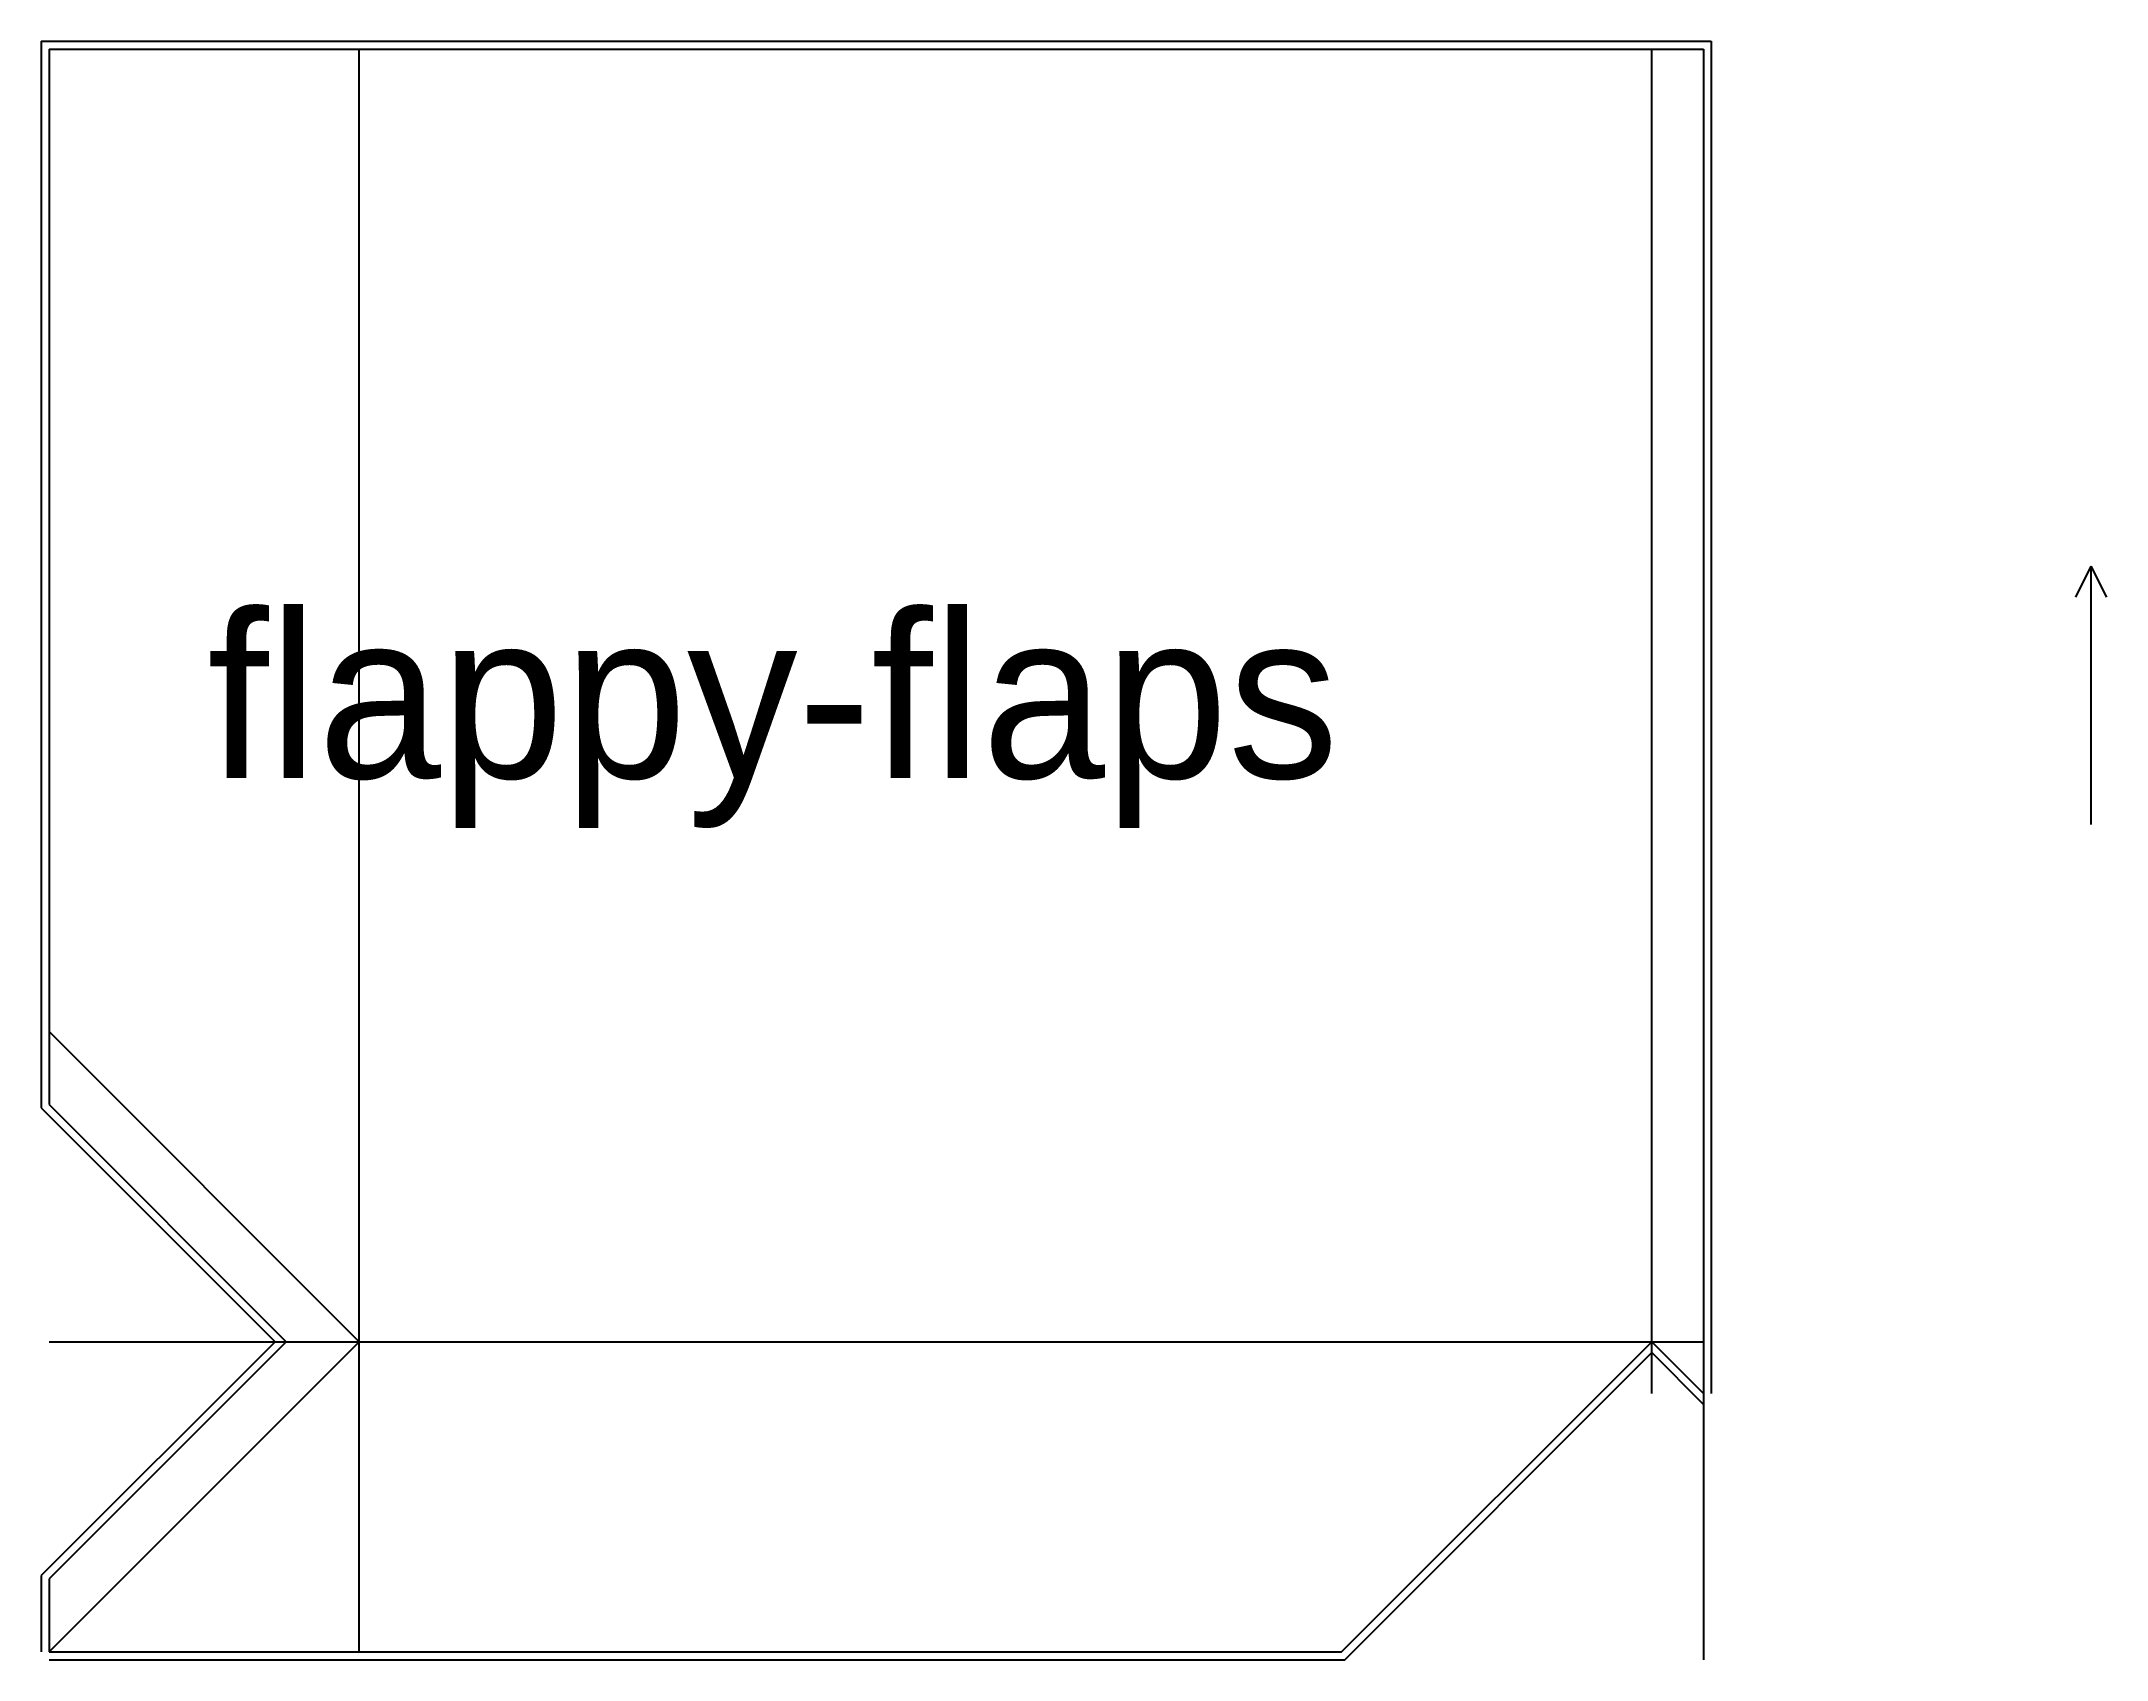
# Model space of a CAD drawing. Header units: millimetres. Extents: x -3 to 796, y -3 to 623.
import ezdxf

# ---------------------------------------------------------------- set-up
doc = ezdxf.new("R2010")
doc.units = ezdxf.units.MM
doc.layers.get('0').update_dxf_attribs({"linetype": 'CONTINUOUS'})
doc.layers.add('CUT', color=3, linetype='CONTINUOUS')
doc.layers.add('FREZ', color=6, linetype='CONTINUOUS')

msp = doc.modelspace()

# ---------------------------------------------------------------- linework, layer by layer
at = {"linetype": 'CONTINUOUS'}
for p, q in [((0, 620), (0, 240)), ((0, 620), (120, 620)), ((120, 620), (620, 620)), ((620, 620), (640, 620)), ((640, 620), (640, 100)), ((784, 408), (790, 420)), ((790, 320), (790, 420)), ((796, 408), (790, 420)), ((0, 240), (0, 211.72)), ((0, 211.72), (91.72, 120)), ((91.72, 120), (0, 28.28)), ((500, 0), (620, 120)), ((620, 120), (640, 100)), ((640, 100), (640, 0)), ((0, 28.28), (0, 0)), ((0, 0), (500, 0))]:
    msp.add_line(p, q, dxfattribs=at)
at = {"layer": 'CUT', "linetype": 'CONTINUOUS'}
for p, q in [((-3, 623), (-3, 238.76)), ((-3, 623), (117, 623)), ((117, 623), (623, 623)), ((623, 623), (643, 623)), ((643, 623), (643, 100)), ((-3, 238.76), (-3, 210.47)), ((-3, 210.47), (87.47, 120)), ((87.47, 120), (-3, 29.53)), ((501.24, -3), (620, 115.76)), ((620, 115.76), (640, 95.76)), ((640, 95.76), (640, -3)), ((-3, 29.53), (-3, 1.24)), ((-3, 1.24), (-3, 0)), ((0, -3), (501.24, -3))]:
    msp.add_line(p, q, dxfattribs=at)
at = {"layer": 'FREZ', "linetype": 'CONTINUOUS'}
for p, q in [((120, 0), (120, 620)), ((620, 100), (620, 620)), ((120, 120), (0, 240)), ((0, 120), (640, 120)), ((120, 120), (0, 0))]:
    msp.add_line(p, q, dxfattribs=at)

# ---------------------------------------------------------------- texts
msp.add_text('flappy-flaps', height=64).set_placement((61.2, 338))

doc.saveas('drawing.dxf')
